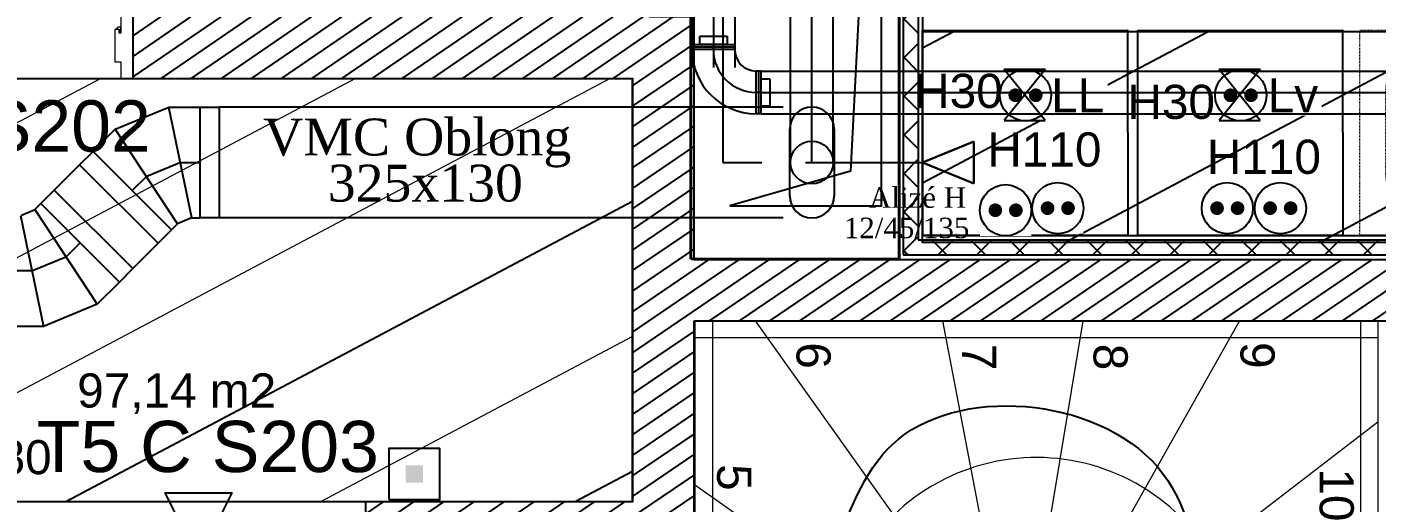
# Model space of a CAD drawing. Header units: millimetres. Extents: x 522027 to 600964, y -380282 to -298602.
# Drawn here: x 585552 to 589500, y -344050 to -342659 of the extents above; entities that cross this region are included whole.
import ezdxf

# ---------------------------------------------------------------- set-up
doc = ezdxf.new("R2010")
doc.units = ezdxf.units.MM
doc.set_wipeout_variables(frame=1)
doc.linetypes.add('Style de ligne -1', pattern=[0.41664, 0.20828, -0.20836])
for name, color, linetype in [('3-BAT C-Niveau -2', 7, 'Continuous'), ('prlm-CHAUFF', 4, 'Continuous'), ('prlm-EAU-EF', 161, 'Continuous'), ('prlm-GT', 242, 'Continuous')]:
    doc.layers.add(name, color=color, linetype=linetype)
for name, color, linetype, lineweight in [('faux plafond', 9, 'Continuous', 15), ('prlm-ELEC-CFO', 1, 'Continuous', 25), ('prlm-VMC', 82, 'Continuous', 25)]:
    doc.layers.add(name, color=color, linetype=linetype, lineweight=lineweight)
doc.styles.add('Arial', font='arial.ttf')
doc.styles.add('prlm-vmc', font='pala.ttf', dxfattribs={"height": 14})
pattern_1 = [(34.276399, (505201.977, 142745.115), (-23.42441, 44.173488), [])]

# ---------------------------------------------------------------- blocks, each defined once
blk = doc.blocks.new('Groupe-30-1')
at = {"color": 7, "linetype": 'Continuous', "lineweight": 5}
for p, q in [((17309.91, -46216.12), (17276.84, -46313.98)), ((17264.91, -46224.64), (17266.98, -46315.85)), ((17224.5, -46232.29), (17258.38, -46318.1)), ((17279.69, -46322.4), (17355.23, -46237.6)), ((17260.51, -46328.61), (17170.75, -46242.47)), ((17364.41, -46286.08), (17281.55, -46332.26)), ((17162.14, -46292.86), (17262.37, -46338.47)), ((17352.29, -46437.09), (17329.04, -46314.27)), ((17283.42, -46342.11), (17371.85, -46325.37)), ((17264.24, -46348.32), (17170.29, -46335.89)), ((17226.85, -46419.62), (17211.13, -46336.6)), ((17376.78, -46351.44), (17288.36, -46368.18)), ((17177.68, -46374.93), (17266.11, -46358.18)), ((17293.29, -46394.25), (17381.72, -46377.51)), ((17271.04, -46384.25), (17182.62, -46401)), ((17386.66, -46403.58), (17298.23, -46420.32)), ((17303.17, -46446.39), (17391.6, -46429.65))]:
    blk.add_line(p, q, dxfattribs=at)
at = {"color": 7, "linetype": 'Continuous', "lineweight": 5, "flags": 128}
for points in [[(17153.22, -46245.79), (17349.73, -46208.58), (17350.66, -46213.49), (17154.15, -46250.7)], [(17391.61, -46456.61), (17344.82, -46209.51), (17349.73, -46208.58), (17396.53, -46455.68)], [(17158.34, -46244.86), (17197.6, -46452.18), (17192.69, -46453.11), (17153.43, -46245.79)], [(17282.96, -46312.82), (17253.36, -46318.43), (17252.43, -46313.51), (17282.03, -46307.91)], [(17303.17, -46446.39), (17278.05, -46313.75), (17282.96, -46312.82), (17308.08, -46445.46)], [(17271.07, -46411.25), (17253.48, -46318.4), (17258.4, -46317.47), (17275.98, -46410.32)], [(17359.92, -46415.29), (17337.23, -46419.59), (17352.29, -46437.09)]]:
    blk.add_lwpolyline(points, close=True, dxfattribs=at)
for points in [[(17192.96, -46238.27), (17349.73, -46208.58), (17391.6, -46429.65), (17303.17, -46446.39), (17278.05, -46313.75), (17258.4, -46317.47)], [(17259.18, -46317.32), (17258.4, -46317.47), (17275.98, -46410.32), (17187.55, -46427.07), (17153.22, -46245.79), (17187.16, -46239.36)]]:
    blk.add_lwpolyline(points, dxfattribs=at)
at = {"color": 7, "linetype": 'Continuous', "lineweight": 5}
blk.add_arc((17270.08, -46325.44), 60, 6.2775, 190.7236, dxfattribs=at)
blk = doc.blocks.new('Groupe-36-1')
at = {"color": 7, "linetype": 'Style de ligne -1', "lineweight": 13}
for p, q in [((17339.23, -46139.18), (17368.05, -46133.7)), ((17368.05, -46133.7), (17368.37, -46133.64)), ((17339.84, -46144.15), (17369.31, -46138.55)), ((17340.77, -46149.06), (17370.24, -46143.46)), ((17341.71, -46153.97), (17371.17, -46148.36)), ((17342.64, -46158.88), (17372.11, -46153.27)), ((17343.57, -46163.78), (17373.04, -46158.18)), ((17344.83, -46168.63), (17373.65, -46163.15)), ((17373.65, -46163.15), (17373.97, -46163.09))]:
    blk.add_line(p, q, dxfattribs=at)
at = {"color": 7, "linetype": 'Style de ligne -1', "lineweight": 13, "flags": 128}
blk.add_lwpolyline([(17369.3, -46169.06), (17370.25, -46168.77), (17371.13, -46168.26), (17371.91, -46167.55), (17372.58, -46166.66), (17373.09, -46165.62), (17373.45, -46164.46), (17373.65, -46163.22), (17373.66, -46161.93), (17373.51, -46160.63), (17368.84, -46136.1), (17368.51, -46134.84), (17368.03, -46133.64), (17367.38, -46132.56), (17366.62, -46131.61), (17365.76, -46130.83), (17364.82, -46130.25), (17363.83, -46129.88), (17362.83, -46129.72), (17361.83, -46129.8), (17343.58, -46133.27), (17342.63, -46133.56), (17341.75, -46134.08), (17340.97, -46134.78), (17340.31, -46135.67), (17339.79, -46136.72), (17339.43, -46137.87), (17339.23, -46139.11), (17339.22, -46140.41), (17339.38, -46141.7), (17344.04, -46166.24), (17344.37, -46167.5), (17344.85, -46168.7), (17345.5, -46169.77), (17346.26, -46170.72), (17347.12, -46171.5), (17348.06, -46172.08), (17349.05, -46172.45), (17350.06, -46172.61), (17351.05, -46172.53), (17369.3, -46169.06)], close=True, dxfattribs=at)
blk = doc.blocks.new('Groupe-37-1')
at = {"color": 7, "linetype": 'Style de ligne -1', "lineweight": 13, "flags": 128}
for points in [[(17457.8, -46162.4), (17339.92, -46184.87), (17328.69, -46125.93), (17446.57, -46103.46)], [(17443.26, -46155), (17444.18, -46154.72), (17445.04, -46154.25), (17445.8, -46153.61), (17446.45, -46152.8), (17446.96, -46151.87), (17447.32, -46150.84), (17447.52, -46149.72), (17447.56, -46148.58), (17447.42, -46147.42), (17442.45, -46121.25), (17442.15, -46120.13), (17441.7, -46119.08), (17441.1, -46118.11), (17440.38, -46117.28), (17439.57, -46116.61), (17438.67, -46116.09), (17437.72, -46115.78), (17436.76, -46115.65), (17435.8, -46115.74), (17414.2, -46119.84), (17414.2, -46119.84), (17413.27, -46120.12), (17412.42, -46120.59), (17411.65, -46121.23), (17411.01, -46122.04), (17410.5, -46122.97), (17410.13, -46124), (17409.93, -46125.12), (17409.9, -46126.26), (17410.04, -46127.42), (17415.01, -46153.59), (17415.01, -46153.59), (17415.31, -46154.71), (17415.76, -46155.76), (17416.35, -46156.73), (17417.08, -46157.56), (17417.89, -46158.23), (17418.79, -46158.75), (17419.74, -46159.06), (17420.7, -46159.19), (17421.66, -46159.1), (17443.26, -46155)], [(17399.95, -46163.23), (17401.07, -46162.92), (17402.12, -46162.41), (17403.07, -46161.74), (17403.88, -46160.9), (17404.53, -46159.94), (17405.01, -46158.88), (17405.29, -46157.75), (17405.38, -46156.6), (17405.26, -46155.44), (17400.28, -46129.27), (17399.97, -46128.15), (17399.47, -46127.11), (17398.79, -46126.16), (17397.95, -46125.35), (17396.99, -46124.7), (17395.93, -46124.22), (17394.8, -46123.94), (17393.65, -46123.85), (17392.49, -46123.97), (17381.04, -46126.15), (17381.04, -46126.15), (17379.92, -46126.46), (17378.87, -46126.97), (17377.92, -46127.65), (17377.11, -46128.48), (17376.46, -46129.44), (17375.98, -46130.5), (17375.7, -46131.63), (17375.61, -46132.78), (17375.73, -46133.94), (17380.71, -46160.11), (17380.71, -46160.11), (17381.02, -46161.23), (17381.52, -46162.27), (17382.2, -46163.22), (17383.04, -46164.03), (17384, -46164.68), (17385.05, -46165.16), (17386.19, -46165.44), (17387.34, -46165.53), (17388.5, -46165.41), (17399.95, -46163.23)], [(17411.23, -46153.46), (17411.43, -46153.36), (17411.61, -46153.13), (17411.75, -46152.8), (17411.85, -46152.36), (17411.91, -46151.83), (17411.92, -46151.22), (17411.89, -46150.57), (17411.81, -46149.87), (17411.7, -46149.16), (17408.58, -46132.75), (17408.42, -46132.05), (17408.24, -46131.37), (17408.02, -46130.75), (17407.79, -46130.19), (17407.54, -46129.72), (17407.29, -46129.34), (17407.04, -46129.09), (17406.79, -46128.94), (17406.56, -46128.92), (17404.14, -46129.38), (17404.14, -46129.38), (17403.93, -46129.48), (17403.76, -46129.71), (17403.62, -46130.04), (17403.52, -46130.49), (17403.46, -46131.02), (17403.45, -46131.62), (17403.48, -46132.28), (17403.55, -46132.97), (17403.67, -46133.68), (17406.79, -46150.09), (17406.79, -46150.09), (17406.94, -46150.8), (17407.13, -46151.47), (17407.34, -46152.09), (17407.57, -46152.65), (17407.82, -46153.12), (17408.08, -46153.5), (17408.33, -46153.76), (17408.58, -46153.9), (17408.8, -46153.92), (17411.23, -46153.46)], [(17419.39, -46149.87), (17418.98, -46149.99), (17418.59, -46150.17), (17418.25, -46150.41), (17417.95, -46150.71), (17417.7, -46151.05), (17417.51, -46151.43), (17417.4, -46151.84), (17417.35, -46152.26), (17417.38, -46152.69), (17417.47, -46153.1), (17417.64, -46153.49), (17417.87, -46153.85), (17418.15, -46154.16), (17418.49, -46154.42), (17418.86, -46154.63), (17419.26, -46154.76), (17419.68, -46154.82), (17420.1, -46154.81), (17420.52, -46154.73), (17420.92, -46154.59), (17421.29, -46154.38), (17421.61, -46154.1), (17421.89, -46153.78), (17422.11, -46153.42), (17422.26, -46153.02), (17422.34, -46152.61), (17422.36, -46152.18), (17422.29, -46151.76), (17422.16, -46151.36), (17421.97, -46150.98), (17421.71, -46150.65), (17421.4, -46150.36), (17421.04, -46150.13), (17420.66, -46149.96), (17420.24, -46149.85), (17419.82, -46149.83)], [(17400.14, -46153.52), (17399.73, -46153.65), (17399.35, -46153.83), (17399, -46154.07), (17398.7, -46154.37), (17398.46, -46154.71), (17398.27, -46155.09), (17398.15, -46155.5), (17398.1, -46155.92), (17398.13, -46156.35), (17398.23, -46156.76), (17398.39, -46157.15), (17398.62, -46157.51), (17398.9, -46157.82), (17399.24, -46158.08), (17399.61, -46158.29), (17400.02, -46158.42), (17400.44, -46158.48), (17400.86, -46158.47), (17401.28, -46158.39), (17401.67, -46158.25), (17402.04, -46158.04), (17402.37, -46157.76), (17402.64, -46157.44), (17402.86, -46157.08), (17403.01, -46156.68), (17403.1, -46156.27), (17403.11, -46155.84), (17403.05, -46155.42), (17402.92, -46155.02), (17402.72, -46154.64), (17402.47, -46154.31), (17402.15, -46154.02), (17401.8, -46153.79), (17401.41, -46153.61), (17401, -46153.51), (17400.57, -46153.49)]]:
    blk.add_lwpolyline(points, close=True, dxfattribs=at)
at = {"color": 7}
blk.add_blockref('Groupe-36-1', (0, 0), dxfattribs=at)
blk = doc.blocks.new('xi.LV')
at = {"color": 0, "lineweight": 5}
blk.add_wipeout([(-7.5, -7.5), (7.5, -7.5), (7.5, 7.5), (-7.5, 7.5)], dxfattribs=at).dxf.layer = 'prlm-ELEC-CFO'
at = {"layer": 'prlm-ELEC-CFO', "color": 0, "linetype": 'ByBlock', "lineweight": 5, "const_width": 2}
for points in [[(-4, 0, 1), (-2, 0, 1)], [(2, 0, 1), (4, 0, 1)]]:
    blk.add_lwpolyline(points, format="xyb", close=True, dxfattribs=at)
at = {"layer": 'prlm-ELEC-CFO', "color": 0, "linetype": 'ByBlock', "lineweight": -2}
blk.add_circle((0, 0), 7.5, dxfattribs=at)
blk = doc.blocks.new('xi.BSO')
at = {"layer": 'prlm-ELEC-CFO', "lineweight": 5}
blk.add_hatch(color=0, dxfattribs=at).paths.add_polyline_path([(-2.5, -2.5), (2.5, -2.5), (2.5, 2.5), (-2.5, 2.5)])
at = {"layer": 'prlm-ELEC-CFO', "color": 0, "flags": 128}
blk.add_lwpolyline([(-7.5, -7.5), (7.5, -7.5), (7.5, 7.5), (-7.5, 7.5)], close=True, dxfattribs=at)
blk = doc.blocks.new('xi.PCHT')
at = {"color": 0, "lineweight": 5}
blk.add_wipeout([(-7.5, -7.5), (7.5, -7.5), (7.5, 7.5), (-7.5, 7.5)], dxfattribs=at).dxf.layer = 'prlm-ELEC-CFO'
at = {"layer": 'prlm-ELEC-CFO', "color": 0, "linetype": 'ByBlock', "lineweight": 5, "const_width": 2}
for points in [[(-4, 0, 1), (-2, 0, 1)], [(2, 0, 1), (4, 0, 1)]]:
    blk.add_lwpolyline(points, format="xyb", close=True, dxfattribs=at)
at = {"layer": 'prlm-ELEC-CFO', "color": 0, "linetype": 'ByBlock', "lineweight": -2}
blk.add_circle((0, 0), 7.5, dxfattribs=at)

msp = doc.modelspace()

# ---------------------------------------------------------------- hatches: boundary and pattern name
h = msp.add_hatch()
h.set_pattern_fill('02_ISOLANT', color=256, scale=10, angle=-90, style=0, pattern_type=2)
h.set_pattern_definition([(314.999993, (505019.33, 142779.7), (56.568549, 56.568536), []), (44.999993, (505019.33, 142779.7), (56.568536, -56.568549), [])])
h.paths.add_polyline_path([(588159.9, -341193.7), (588115.9, -341237.7), (588115.9, -343326.2), (588159.9, -343282.2)])
h = msp.add_hatch()
h.set_pattern_fill('BA 13', color=256, scale=10, angle=-10.7236, style=0, pattern_type=2)
h.set_pattern_definition([(207.93621, (505019.33, 142779.7), (-142.2261, 319.79952), [])])
h.paths.add_polyline_path([(588172.9, -342671.4), (592029.7, -342671.4), (592029.7, -343289.2), (588172.9, -343289.2)])
h = msp.add_hatch()
h.set_pattern_fill('02_ISOLANT', color=256, scale=10, style=0, pattern_type=2)
h.set_pattern_definition([(44.999993, (505019.33, 142779.7), (-56.568536, 56.568549), []), (134.999993, (505019.33, 142779.7), (56.568549, 56.568536), [])])
h.paths.add_polyline_path([(588159.9, -343282.2), (588115.9, -343326.2), (592029.7, -343326.2), (592029.7, -343282.2)])
at = {"layer": '3-BAT C-Niveau -2'}
h = msp.add_hatch(dxfattribs=at)
h.set_pattern_fill('MURS MACONNERIE-2', color=256, scale=10, angle=-10.7236, style=0, pattern_type=2)
h.set_pattern_definition(pattern_1)
h.paths.add_polyline_path([(585862.3, -342629.2), (585862.3, -342809.2), (587324.3, -342809.2), (587504.3, -342629.2)])
h = msp.add_hatch(dxfattribs=at)
h.set_pattern_fill('MURS MACONNERIE-2', color=256, scale=10, angle=-10.7236, style=0, pattern_type=2)
h.set_pattern_definition(pattern_1)
h.paths.add_polyline_path([(587324.3, -344049.1), (587504.3, -344229.1), (587504.3, -342629.2), (587324.3, -342809.2)])
h = msp.add_hatch(dxfattribs=at)
h.set_pattern_fill('MURS MACONNERIE-2', color=256, scale=10, angle=-10.7236, style=0, pattern_type=2)
h.set_pattern_definition(pattern_1)
h.paths.add_polyline_path([(592129.7, -343339.2), (587504.3, -343339.2), (587504.3, -343519.2), (592129.7, -343519.2)])
h = msp.add_hatch(dxfattribs=at)
h.set_pattern_fill('MURS MACONNERIE-2', color=256, scale=10, angle=-10.7236, style=0, pattern_type=2)
h.set_pattern_definition(pattern_1)
h.paths.add_polyline_path([(587504.3, -344229.1), (587324.3, -344049.1), (586542.6, -344049.1), (586542.6, -344229.1)])

# ---------------------------------------------------------------- linework, layer by layer
for p, q in [((588172.9, -341180.7), (588172.9, -343269.2)), ((588172.9, -341180.7), (588172.9, -343269.2)), ((588159.9, -341193.7), (588159.9, -343282.2)), ((588159.9, -341193.7), (588159.9, -343282.2)), ((588102.9, -341250.7), (588102.9, -343339.2)), ((588115.9, -341237.7), (588115.9, -343326.2)), ((588115.9, -341237.7), (588115.9, -343326.2)), ((588172.9, -343269.2), (592029.7, -343269.2)), ((588172.9, -343269.2), (592029.7, -343269.2)), ((588159.9, -343282.2), (592029.7, -343282.2)), ((588159.9, -343282.2), (592029.7, -343282.2)), ((588102.9, -343339.2), (592029.7, -343339.2)), ((588115.9, -343326.2), (592029.7, -343326.2)), ((588115.9, -343326.2), (592029.7, -343326.2))]:
    msp.add_line(p, q)
at = {"color": 7, "linetype": 'Continuous', "lineweight": 13}
for p, q in [((585826.6, -342628.7), (585826.6, -342676.8)), ((585862.3, -342808.7), (585862.3, -342628.7)), ((585821.7, -342665.7), (585808.6, -342665.7)), ((585808.6, -342665.7), (585808.6, -342760.7)), ((585821.7, -342676.8), (585821.7, -342665.7)), ((585826.6, -342676.8), (585821.7, -342676.8)), ((585808.6, -342760.7), (585826.6, -342760.7)), ((585826.6, -342760.7), (585826.6, -342808.7)), ((585826.6, -342808.7), (585862.3, -342808.7))]:
    msp.add_line(p, q, dxfattribs=at)
at = {"color": 7, "linetype": 'Continuous', "lineweight": 18}
for p, q in [((585817.7, -342659.4), (585813.5, -342663.6)), ((585813.5, -342663.6), (585813.5, -342664.8)), ((585813.5, -342664.8), (585822.7, -342664.8)), ((585824.5, -342659.4), (585817.7, -342659.4)), ((585822.7, -342664.8), (585822.7, -342675.8)), ((585822.7, -342675.8), (585825.9, -342675.8)), ((585825.9, -342660.8), (585824.5, -342659.4)), ((585825.9, -342675.8), (585825.9, -342660.8))]:
    msp.add_line(p, q, dxfattribs=at)
at = {"flags": 128}
msp.add_lwpolyline([(587609.3, -343181.9), (588052.9, -343181.9), (588052.9, -341325.3), (587961.7, -343081.2)], close=True, dxfattribs=at)
at = {"ltscale": 50.8, "flags": 128}
for points in [[(588773.6, -343268.1), (588173.6, -343268.8), (588172.8, -342668.8), (588772.8, -342668.1)], [(588172.9, -342671.4), (592029.7, -342671.4), (592029.7, -343289.2), (588172.9, -343289.2)], [(589403.6, -343268.1), (588803.6, -343268.8), (588802.8, -342668.8), (589402.8, -342668.1)]]:
    msp.add_lwpolyline(points, close=True, dxfattribs=at)
at = {"layer": '3-BAT C-Niveau -2'}
for p, q in [((585862.3, -342809.2), (585862.3, -342629.2)), ((587504.3, -343339.2), (587504.3, -342629.2)), ((587504.3, -343339.2), (587504.3, -342629.2)), ((585862.3, -342809.2), (587324.3, -342809.2)), ((585862.3, -342809.2), (587324.3, -342809.2)), ((587324.3, -344049.1), (587324.3, -342809.2)), ((587324.3, -344049.1), (587324.3, -342809.2)), ((587324.3, -343169.6), (585665.4, -344049.2)), ((587504.3, -343339.2), (592129.7, -343339.2)), ((587504.3, -343339.2), (592129.7, -343339.2)), ((587504.3, -343519.2), (592129.7, -343519.2)), ((587504.3, -343519.2), (592129.7, -343519.2)), ((587504.3, -344229.1), (587504.3, -343519.2)), ((587504.3, -344229.1), (587504.3, -343519.2)), ((587324.3, -343960), (587156, -344049.2)), ((587324.3, -344049.1), (586542.6, -344049.1)), ((586542.6, -344049.1), (586542.6, -344229.1)), ((587324.3, -344049.1), (586542.6, -344049.1))]:
    msp.add_line(p, q, dxfattribs=at)
at = {"layer": '3-BAT C-Niveau -2', "ltscale": 50.8, "flags": 128}
msp.add_lwpolyline([(565391.5, -342809.3), (587324.3, -342809.2), (587324.3, -344049.2), (564423.5, -344049.3)], dxfattribs=at)
at = {"layer": '3-BAT C-Niveau -2', "flags": 128}
msp.add_lwpolyline([(586053.8, -344217.8), (585956.4, -344022.7), (586151.4, -344022.9)], close=True, dxfattribs=at)
at = {"layer": 'faux plafond'}
for p, q in [((585768, -342809.2), (583429.5, -344049.2)), ((586513.3, -342809.2), (584174.8, -344049.2)), ((587258.6, -342809.2), (584920.1, -344049.2)), ((587324.3, -343564.8), (586410.7, -344049.2))]:
    msp.add_line(p, q, dxfattribs=at)
at = {"layer": 'prlm-CHAUFF'}
for p, q in [((587498.3, -341885.8), (587498.3, -342777.3)), ((587560.8, -341885.8), (587560.8, -342777.3)), ((587623.3, -341885.8), (587623.3, -342777.3)), ((587498.3, -342725), (587498.3, -342710)), ((587498.3, -342710), (587623.3, -342710)), ((587623.3, -342717.5), (587498.3, -342717.5)), ((587520.8, -342710), (587520.8, -342685)), ((587520.8, -342685), (587600.8, -342685)), ((587600.8, -342710), (587520.8, -342710)), ((587560.8, -342725), (587560.8, -342710)), ((587600.8, -342685), (587600.8, -342710)), ((587623.3, -342725), (587623.3, -342710)), ((587623.3, -342725), (587498.3, -342725)), ((587685.8, -342912.5), (587685.8, -342787.5)), ((587700.8, -342787.5), (587685.8, -342787.5)), ((587693.3, -342787.5), (587693.3, -342912.5)), ((587700.8, -342912.5), (587700.8, -342787.5)), ((587700.8, -342810), (587725.8, -342810)), ((587700.8, -342890), (587700.8, -342810)), ((587725.8, -342810), (587725.8, -342890)), ((587700.8, -342850), (587685.8, -342850)), ((587700.8, -342912.5), (587685.8, -342912.5)), ((587725.8, -342890), (587700.8, -342890))]:
    msp.add_line(p, q, dxfattribs=at)
for radius in [187.5, 125, 62.5]:
    msp.add_arc((587685.8, -342725), radius, 180, 270, dxfattribs=at)
at = {"layer": 'prlm-ELEC-CFO'}
msp.add_spline([(587919, -344182.6), (588102.4, -343865.6), (588877.6, -343967.6), (589153.3, -344599.1), (589354.9, -344651.6)], degree=3, dxfattribs=at)
at = {"layer": 'prlm-GT'}
for p, q in [((588102.8, -341249.3), (588102.8, -343337.7)), ((587494.2, -343337.7), (587494.2, -342627.7)), ((588102.8, -343337.7), (587494.2, -343337.7))]:
    msp.add_line(p, q, dxfattribs=at)
msp.add_lwpolyline([(587763.6, -341250.7), (588105.6, -341250.7), (588105.6, -343339.2), (587497, -343339.2), (587497, -342629.2), (587373.6, -342629.2), (587373.6, -342195.7), (587763.6, -342195.7)], close=True, dxfattribs=at)
at = {"layer": 'prlm-VMC'}
for p, q in [((587786.7, -343055.4), (587786.7, -342267.5)), ((587849.2, -343055.4), (587849.2, -342267.5)), ((587911.7, -343055.4), (587911.7, -342267.5)), ((585809.9, -342957.9), (585966.8, -342892.9)), ((585966.8, -342892.9), (586058.7, -342892.9)), ((586034.1, -343217.9), (585966.8, -342892.9)), ((586058.7, -343217.9), (586058.7, -342892.9)), ((586058.7, -342892.9), (586114.2, -342892.9)), ((587765.1, -342892.9), (586114.2, -342892.9)), ((586114.2, -342892.9), (586114.2, -343217.9)), ((585744.9, -343022.9), (585809.9, -342957.9)), ((585992.1, -343235.3), (585809.9, -342957.9)), ((587784.2, -343152.9), (587784.2, -342957.9)), ((587914.2, -342957.9), (587914.2, -343152.9)), ((588322.9, -342993.7), (588172.8, -343055.4)), ((588172.8, -343055.4), (588322.8, -342993.7)), ((585705.6, -343062.1), (585744.9, -343022.9)), ((585744.9, -343022.9), (585974.7, -343252.7)), ((585631.4, -343136.3), (585705.6, -343062.1)), ((585705.6, -343062.1), (585935.5, -343291.9)), ((585901.9, -343095.6), (585999.1, -343055.4)), ((585999.1, -343055.4), (586058.7, -343055.4)), ((587830.1, -343055.4), (588172.8, -343055.4)), ((585859.8, -343137.8), (585901.9, -343095.6)), ((585592.2, -343175.6), (585631.4, -343136.3)), ((585861.2, -343366.2), (585631.4, -343136.3)), ((585859.8, -343137.8), (585974.7, -343252.7)), ((585572.9, -343194.9), (585535.4, -343210.4)), ((585592.2, -343175.6), (585572.9, -343194.9)), ((585574.8, -343193), (585757, -343470.4)), ((585707.1, -343290.5), (585592.2, -343175.6)), ((585822, -343405.4), (585592.2, -343175.6)), ((585532.7, -343210.4), (585600.1, -343535.4)), ((585974.7, -343252.7), (585994, -343233.4)), ((585994, -343233.4), (586031.4, -343217.9)), ((586031.4, -343217.9), (586058.7, -343217.9)), ((586114.2, -343217.9), (586058.7, -343217.9)), ((587765.1, -343217.9), (586114.2, -343217.9)), ((585974.7, -343252.7), (585935.5, -343291.9)), ((585707.1, -343290.5), (585664.9, -343332.6)), ((585861.2, -343366.2), (585935.5, -343291.9)), ((585664.9, -343332.6), (585567.8, -343372.9)), ((585567.8, -343372.9), (585508.2, -343372.9)), ((585861.2, -343366.2), (585822, -343405.4)), ((585822, -343405.4), (585757, -343470.4)), ((585757, -343470.4), (585600.1, -343535.4)), ((585600.1, -343535.4), (585508.2, -343535.4))]:
    msp.add_line(p, q, dxfattribs=at)
at = {"layer": 'prlm-VMC', "ltscale": 25}
for p, q in [((587588.7, -342330.6), (587588.7, -343055.4)), ((587588.7, -343055.4), (587702.6, -343055.4))]:
    msp.add_line(p, q, dxfattribs=at)
at = {"layer": 'prlm-VMC'}
msp.add_circle((587849.2, -343055.4), 62.5, dxfattribs=at)
for centre, start, end in [((587849.2, -342957.9), 0, 180), ((587849.2, -343152.9), 180, 0)]:
    msp.add_arc(centre, 65, start, end, dxfattribs=at)
for points in [[(588182.8, -343055.4), (588312.8, -343107.2), (588312.8, -343003.7), (588182.8, -343055.4)], [(588182.8, -343055.4), (588312.9, -343003.7), (588312.8, -343107.2), (588182.8, -343055.4)]]:
    msp.add_solid(points, dxfattribs=at)

# ---------------------------------------------------------------- block references
at = {"xscale": 10, "yscale": 10, "zscale": 10, "rotation": 349.2763985886067}
for name in ['Groupe-37-1', 'Groupe-30-1']:
    msp.add_blockref(name, (505019.3, 142779.7), dxfattribs=at)
at = {"layer": 'prlm-ELEC-CFO', "xscale": 10, "yscale": 10, "zscale": 10}
msp.add_blockref('xi.BSO', (586685.3, -343967.5), dxfattribs=at)

# ---------------------------------------------------------------- texts
at = {"char_height": 100, "attachment_point": 1, "rotation": 270, "line_spacing_factor": 0.834288, "style": 'Arial'}
for s, insert in [('6\\P', (587904.1, -343581.9)), ('9\\P', (589203.6, -343581.1)), ('7\\P', (588388.6, -343586.1)), ('8\\P', (588773.6, -343586.1)), ('5\\P', (587671.6, -343938.6)), ('10\\P', (589435.3, -343951.1))]:
    msp.add_mtext(s, dxfattribs=dict(at, insert=insert))
at = {"layer": '3-BAT C-Niveau -2', "style": 'Arial'}
for s, height, p in [('T5 C S202', 150, (584912.3, -343023.4)), ('97,14 m2', 100, (585698.5, -343772.9)), ('T5 C S203', 150, (585580, -343961.9))]:
    msp.add_text(s, height=height, rotation=360, dxfattribs=at).set_placement(p)
at = {"layer": 'prlm-ELEC-CFO', "style": 'Arial'}
for s, p in [('H110', (588362.8, -343067.2)), ('H110', (589005.4, -343088.7)), ('H180', (585289.8, -343968.3))]:
    msp.add_text(s, height=100, dxfattribs=at).set_placement(p)
at = {"layer": 'prlm-VMC', "style": 'prlm-vmc'}
for s, height, p in [('VMC Oblong', 108, (586243, -343034.7)), ('325x130', 108, (586432.1, -343169.7)), ('Alizé H', 60, (588016.4, -343188.1)), ('12/45/135', 60, (587942.5, -343277))]:
    msp.add_text(s, height=height, dxfattribs=at).set_placement(p)

# ---------------------------------------------------------------- next in the draw order: block references
at = {"layer": 'prlm-ELEC-CFO', "xscale": 10, "yscale": 10, "zscale": 10}
for p in [(588569, -343189.2), (589220.5, -343189.2)]:
    msp.add_blockref('xi.PCHT', p, dxfattribs=at)

# ---------------------------------------------------------------- next in the draw order: texts
at = {"layer": 'prlm-ELEC-CFO', "char_height": 100, "attachment_point": 5, "line_spacing_factor": 0.8, "style": 'Arial', "bg_fill": 3, "box_fill_scale": 1.1, "bg_fill_color": 256, "bg_fill_transparency": 0}
for s, insert in [('LL', (588627.3, -342858.5)), ('Lv', (589257.3, -342858.5))]:
    msp.add_mtext(s, dxfattribs=dict(at, insert=insert))

# ---------------------------------------------------------------- next in the draw order: block references
at = {"layer": 'prlm-ELEC-CFO', "xscale": 10, "yscale": 10, "zscale": 10}
for name, p in [('xi.LV', (588474.5, -342858.5)), ('xi.LV', (589104.5, -342858.5)), ('xi.PCHT', (589065.2, -343189.2)), ('xi.PCHT', (588416.1, -343195.3))]:
    msp.add_blockref(name, p, dxfattribs=at)

# ---------------------------------------------------------------- next in the draw order: linework, layer by layer
at = {"layer": 'prlm-CHAUFF'}
for p, q in [((587700.8, -342787.5), (592389.6, -342787.5)), ((587700.8, -342850), (592389.6, -342850)), ((587700.8, -342912.5), (592389.6, -342912.5))]:
    msp.add_line(p, q, dxfattribs=at)
at = {"layer": 'prlm-EAU-EF'}
for p, q in [((588411.7, -342782.1), (588531.7, -342782.1)), ((588531.7, -342782.1), (588411.7, -342932.1)), ((588531.7, -342932.1), (588411.7, -342782.1)), ((589041.7, -342782.1), (589161.7, -342782.1)), ((589161.7, -342782.1), (589041.7, -342932.1)), ((589161.7, -342932.1), (589041.7, -342782.1)), ((588411.7, -342932.1), (588531.7, -342932.1)), ((589041.7, -342932.1), (589161.7, -342932.1))]:
    msp.add_line(p, q, dxfattribs=at)
at = {"layer": 'prlm-ELEC-CFO'}
msp.add_spline([(588260.5, -340664.7), (588970.9, -341368.5), (590198.7, -342630.5), (590240.7, -343123.8)], degree=3, dxfattribs=at)
at = {"layer": 'prlm-VMC'}
for p, q in [((588322.8, -343117.2), (588322.9, -342993.7)), ((588322.8, -342993.7), (588322.8, -343117.2)), ((588172.8, -343055.4), (588322.8, -343117.2)), ((588322.8, -343117.2), (588172.8, -343055.4))]:
    msp.add_line(p, q, dxfattribs=at)

# ---------------------------------------------------------------- next in the draw order: texts
at = {"layer": 'prlm-ELEC-CFO', "style": 'Arial'}
for p in [(588151.5, -342895.7), (588772.8, -342927.8)]:
    msp.add_text('H30', height=100, dxfattribs=at).set_placement(p)

doc.saveas('drawing.dxf')
